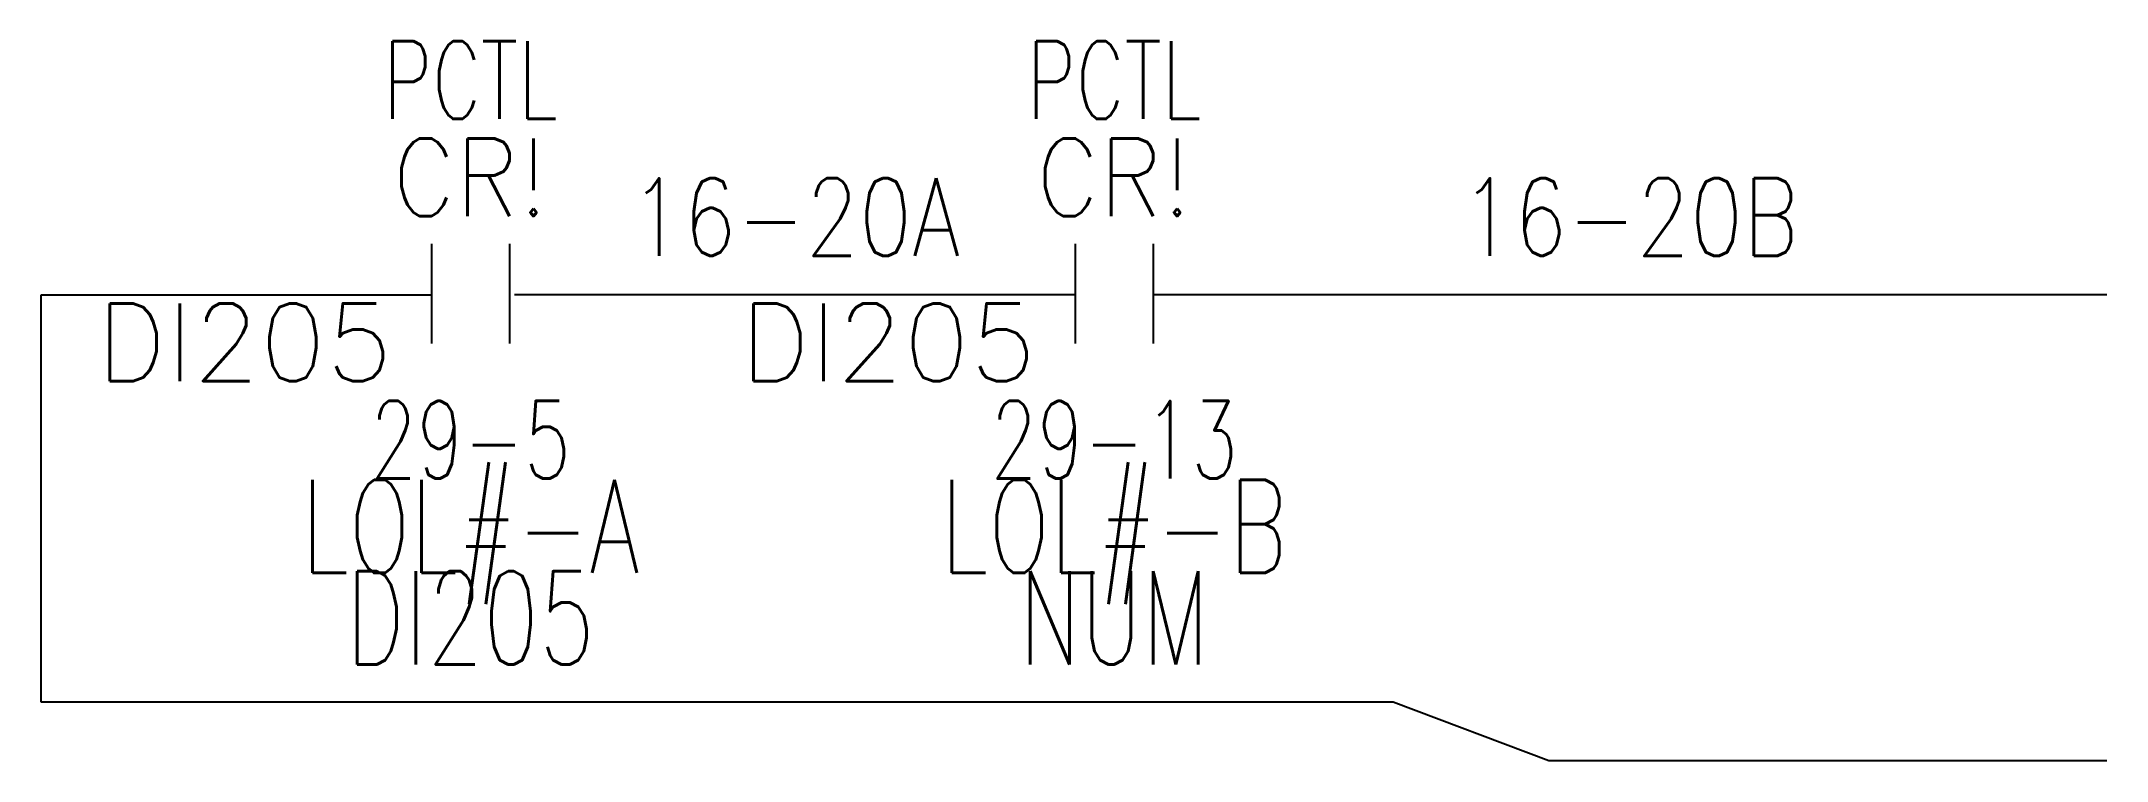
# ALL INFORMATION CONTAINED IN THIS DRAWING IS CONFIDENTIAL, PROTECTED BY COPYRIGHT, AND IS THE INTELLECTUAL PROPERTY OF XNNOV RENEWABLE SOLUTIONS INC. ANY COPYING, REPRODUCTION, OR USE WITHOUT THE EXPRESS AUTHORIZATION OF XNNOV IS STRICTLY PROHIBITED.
# Model space of a CAD drawing. Header units: inches. Extents: x 0 to 3.32, y 0 to 1.16.
import ezdxf
from ezdxf.enums import TextEntityAlignment as Align

# ---------------------------------------------------------------- set-up
doc = ezdxf.new("R2010")
doc.units = ezdxf.units.IN
doc.header["$MEASUREMENT"] = 0
for name, color, linetype in [('BLK_18', 251, 'Continuous'), ('BLU_18', 5, 'Continuous'), ('DESC', 150, 'Continuous'), ('LOC', 8, 'Continuous'), ('SYMS', 7, 'Continuous'), ('TAGS', 150, 'Continuous'), ('TERMS', 123, 'Continuous'), ('WIRENO', 92, 'Continuous'), ('XREF', 7, 'Continuous')]:
    doc.layers.add(name, color=color, linetype=linetype)
doc.styles.add('WD', font='romans.shx')

# ---------------------------------------------------------------- blocks, each defined once
blk = doc.blocks.new('HCR11_relay-contact')
at = {"linetype": 'Continuous'}
for p, q in [((-0.0531, 0.0817), (-0.0531, -0.0783)), ((0.0719, 0.0817), (0.0719, -0.0783))]:
    blk.add_line(p, q, dxfattribs=at)
at = {"style": 'WD'}
for tag, width, p in [('INST', 0.7, (0.0094, 0.4526)), ('LOC', 0.7, (0.0094, 0.283)), ('TAG2', 0.9, (0.0094, 0.1267)), ('XREF', 0.7, (0.0094, -0.2958))]:
    blk.add_attdef(tag, text='', height=0.125, dxfattribs=dict(at, width=width)).set_placement(p, align=Align.CENTER)
for tag, p in [('X2LINK', (0.0094, 0.1267)), ('X8LINK', (0.0094, -0.1233))]:
    blk.add_attdef(tag, p, '', height=0.01, dxfattribs=at)
for tag, p, height, flags in [('CONTACT', (0.1067, 0.038), 0.01, 1), ('FAMILY', (0.1067, 0.0546), 0.01, 9), ('X4TERM01', (-0.0531, 0.0017), 0.0125, 1), ('X1TERM02', (0.0719, 0.0017), 0.0125, 1)]:
    blk.add_attdef(tag, p, '', height=height, dxfattribs=dict(at, flags=flags))
at = {"linetype": 'Continuous', "style": 'WD', "flags": 8}
blk.add_attdef('TERM01', text='', height=0.125, dxfattribs=at).set_placement((-0.1156, -0.014), align=Align.TOP_RIGHT)
blk.add_attdef('TERM02', text='', height=0.125, dxfattribs=at).set_placement((0.1344, -0.014), align=Align.TOP_LEFT)
at = {"color": 1, "style": 'WD', "width": 0.7}
for tag, p in [('DESC1', (0.0094, -0.4478)), ('DESC2', (0.0094, -0.5951)), ('DESC3', (0.0094, -0.7424))]:
    blk.add_attdef(tag, text='', height=0.15, dxfattribs=at).set_placement(p, align=Align.CENTER)
blk = doc.blocks.new('WD_WNH')
at = {"linetype": 'Continuous', "style": 'WD', "width": 0.8}
blk.add_attdef('WIRENO', text='', height=0.125, dxfattribs=at).set_placement((0, 0.0625), align=Align.CENTER)
at = {"style": 'WD', "flags": 1}
for tag, p in [('W01USER', (0, 0.0781)), ('W02USER', (0, 0.0703)), ('W03USER', (0, 0.0625)), ('W04USER', (0, 0.0547)), ('W05USER', (0, 0.0469)), ('W06USER', (0, 0.0391)), ('W07USER', (0, 0.0312)), ('W08USER', (0, 0.0234)), ('W09USER', (0, 0.0156)), ('W10USER', (0, 0.0078))]:
    blk.add_attdef(tag, text='', height=0.005, dxfattribs=at).set_placement(p, align=Align.CENTER)

msp = doc.modelspace()

# ---------------------------------------------------------------- linework, layer by layer
at = {"layer": 'BLK_18'}
for p, q in [((0, 0.75), (0.628, 0.75)), ((0, 0.0941), (0, 0.75)), ((2.175, 0.0941), (0, 0.0941)), ((2.4253, 0), (2.175, 0.0941)), ((3.3228, 0), (2.4253, 0))]:
    msp.add_line(p, q, dxfattribs=at)
at = {"layer": 'BLU_18'}
for p, q in [((1.6635, 0.75), (0.7615, 0.75)), ((3.3228, 0.75), (1.7885, 0.75))]:
    msp.add_line(p, q, dxfattribs=at)

# ---------------------------------------------------------------- block references
at = {"layer": 'SYMS'}
msp.add_blockref('HCR11_relay-contact', (0.6811, 0.75), dxfattribs=at).add_auto_attribs({'LOC': 'PCTL', 'TERM01': 'DI205', 'XREF': '29-5', 'DESC2': 'DI205', 'DESC1': 'LOL#-A', 'TAG2': 'CR!'})
ref = msp.add_blockref('HCR11_relay-contact', (1.7166, 0.75), dxfattribs=at)
ref.add_attrib('LOC', 'PCTL', dxfattribs={"layer": 'LOC', "height": 0.125, "style": 'WD', "width": 0.7}).set_placement((1.726, 1.033), align=Align.CENTER)
ref.add_attrib('TERM01', 'DI205', dxfattribs={"layer": 'TERMS', "linetype": 'Continuous', "height": 0.125, "style": 'WD', "flags": 8}).set_placement((1.601, 0.736), align=Align.TOP_RIGHT)
ref.add_attrib('XREF', '29-13', dxfattribs={"layer": 'XREF', "height": 0.125, "style": 'WD', "width": 0.7}).set_placement((1.726, 0.4542), align=Align.CENTER)
ref.add_attrib('DESC2', 'NUM', dxfattribs={"layer": 'DESC', "color": 1, "height": 0.15, "style": 'WD', "width": 0.7}).set_placement((1.726, 0.1549), align=Align.CENTER)
ref.add_attrib('DESC1', 'LOL#-B', dxfattribs={"layer": 'DESC', "color": 1, "height": 0.15, "style": 'WD', "width": 0.7}).set_placement((1.726, 0.3022), align=Align.CENTER)
ref.add_attrib('TAG2', 'CR!', dxfattribs={"layer": 'TAGS', "height": 0.125, "style": 'WD', "width": 0.9}).set_placement((1.726, 0.8767), align=Align.CENTER)
at = {"layer": 'WIRENO'}
ref = msp.add_blockref('WD_WNH', (1.2125, 0.75), dxfattribs=at)
ref.add_attrib('WIRENO', '16-20A', dxfattribs={"linetype": 'Continuous', "height": 0.125, "style": 'WD', "width": 0.8}).set_placement((1.2125, 0.8125), align=Align.CENTER)
ref = msp.add_blockref('WD_WNH', (2.5556, 0.75), dxfattribs=at)
ref.add_attrib('WIRENO', '16-20B', dxfattribs={"linetype": 'Continuous', "height": 0.125, "style": 'WD', "width": 0.8}).set_placement((2.5556, 0.8125), align=Align.CENTER)

doc.saveas('drawing.dxf')
